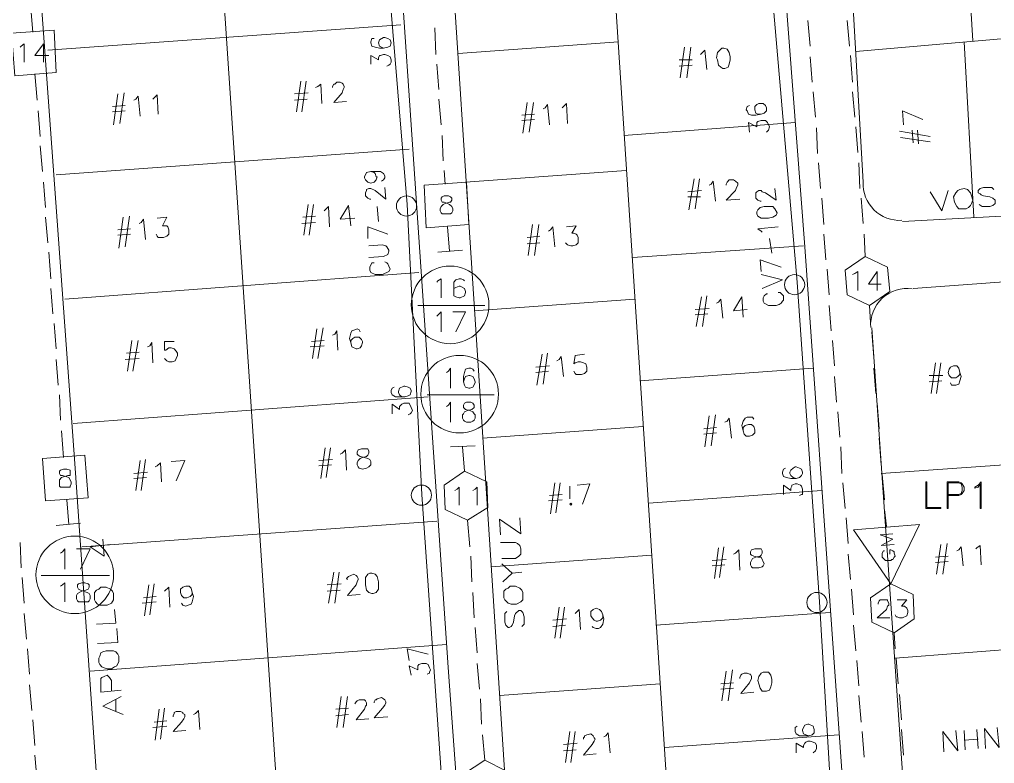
# Model space of a CAD drawing. Header units: millimetres. Extents: x 3.6 to 37.8, y 0.6 to 28.7.
# Drawn here: x 18.956 to 22.78, y 13.437 to 16.356 of the extents above; entities that cross this region are included whole.
import ezdxf

# ---------------------------------------------------------------- set-up
doc = ezdxf.new("R2010")
doc.units = ezdxf.units.MM
for name, color, linetype, true_color in [('PDF_S102$Actives-LineExtender', 94, 'Continuous', 0x009400), ('PDF_S102$Cable-565', 23, 'Continuous', 0xdd8a6d), ('PDF_S102$LOTS', 254, 'Continuous', 0xdcdcdc), ('PDF_S102$ROAD', 8, 'Continuous', 0x7f7f7f), ('PDF_S102$SDU', 157, 'Continuous', 0x396472), ('PDF_S102$Symbols-EndOfLine', 15, 'Continuous', 0x944a4a)]:
    doc.layers.add(name, color=color, linetype=linetype, true_color=true_color)
for name, color, linetype in [('PDF_S102$NAME-ROAD', 7, 'Continuous'), ('PDF_S102$Passives-TapOffs', 7, 'Continuous'), ('PDF_S102$POLE', 7, 'Continuous'), ('PDF_S102$STRAND', 7, 'Continuous'), ('PDF_S102$Symbols-SelfTerminating', 7, 'Continuous')]:
    doc.layers.add(name, color=color, linetype=linetype)

msp = doc.modelspace()

# ---------------------------------------------------------------- linework, layer by layer
at = {"layer": 'PDF_S102$Actives-LineExtender', "lineweight": 9}
for points in [[(22.51105, 14.54218), (22.51522, 14.54218), (22.51522, 14.4421), (22.56943, 14.4421), (22.56943, 14.43793), (22.51105, 14.43793)], [(22.72372, 14.43793), (22.72372, 14.53384), (22.71538, 14.52133), (22.70287, 14.51716), (22.70287, 14.52133), (22.71538, 14.52967), (22.72789, 14.54218), (22.72789, 14.43793)], [(22.48603, 14.37538), (22.37344, 14.14186), (22.22749, 14.35453)]]:
    msp.add_lwpolyline(points, close=True, dxfattribs=at)
for points in [[(22.59862, 14.49214), (22.64032, 14.49214), (22.64866, 14.49631), (22.65283, 14.50882), (22.65283, 14.52133), (22.64866, 14.53384), (22.64032, 14.53801), (22.59862, 14.53801), (22.59862, 14.43793), (22.59445, 14.43793), (22.59445, 14.54218), (22.64032, 14.54218), (22.64866, 14.53801), (22.65283, 14.53384), (22.66117, 14.52133), (22.66117, 14.50882), (22.65283, 14.49631), (22.64866, 14.49214), (22.64032, 14.48797), (22.59862, 14.48797)], [(22.38595, 14.29615), (22.33591, 14.29198), (22.38178, 14.317), (22.33174, 14.33368), (22.38178, 14.33785)], [(22.36927, 14.25862), (22.36927, 14.2753), (22.37344, 14.2753), (22.38178, 14.27113), (22.38595, 14.26696), (22.38595, 14.26279), (22.39012, 14.25028), (22.38595, 14.24611), (22.38178, 14.23777), (22.37761, 14.23777), (22.37344, 14.2336), (22.35259, 14.2336), (22.34008, 14.24611), (22.34008, 14.26279), (22.34425, 14.27113), (22.34842, 14.27113)]]:
    msp.add_lwpolyline(points, dxfattribs=at)
at = {"layer": 'PDF_S102$Cable-565', "lineweight": 13}
for points in [[(19.00825, 16.30609), (18.99991, 16.41451)], [(22.05652, 16.25188), (22.04818, 16.35196)], [(22.21081, 16.25188), (22.20247, 16.35196)], [(20.58868, 16.21852), (20.58451, 16.32277)], [(22.22332, 16.1101), (22.21498, 16.21435)], [(20.60119, 16.08091), (20.59285, 16.18099)], [(22.06486, 16.1101), (22.05652, 16.21018)], [(19.02493, 16.03921), (19.01659, 16.14346)], [(22.07737, 15.97249), (22.06903, 16.07257)], [(22.23166, 15.97249), (22.22332, 16.07257)], [(20.60953, 15.9433), (20.60119, 16.04338)], [(19.03744, 15.89743), (19.0291, 15.99751)], [(22.08571, 15.83071), (22.08154, 15.93079)], [(22.24417, 15.83488), (22.23583, 15.93496)], [(20.61787, 15.80152), (20.6137, 15.9016)], [(19.04578, 15.75982), (19.03744, 15.8599)], [(22.09822, 15.6931), (22.08988, 15.79318)], [(22.25251, 15.6931), (22.24834, 15.79318)], [(20.62621, 15.70978), (20.62204, 15.76399)], [(19.05829, 15.61804), (19.04995, 15.71812)], [(22.11073, 15.55132), (22.10239, 15.65557)], [(22.26502, 15.55549), (22.25668, 15.65557)], [(19.06663, 15.48043), (19.05829, 15.58051)], [(22.11907, 15.41371), (22.11073, 15.51379)], [(22.27336, 15.42622), (22.26919, 15.51379)], [(19.07914, 15.33865), (19.0708, 15.4429)], [(22.13158, 15.2761), (22.12324, 15.37618)], [(19.08748, 15.20104), (19.07914, 15.30112)], [(22.13992, 15.13432), (22.13158, 15.2344)], [(22.29421, 15.16768), (22.29004, 15.2344)], [(19.09999, 15.06343), (19.09165, 15.16351)], [(22.30672, 15.03007), (22.29838, 15.13015)], [(22.15243, 14.99671), (22.14409, 15.09679)], [(19.10833, 14.92165), (19.09999, 15.02173)], [(22.16077, 14.85493), (22.15243, 14.95501)], [(22.31506, 14.88829), (22.30672, 14.98837)], [(19.11667, 14.78404), (19.1125, 14.88412)], [(22.32757, 14.75068), (22.31923, 14.85076)], [(22.17328, 14.71732), (22.16494, 14.8174)], [(19.12918, 14.63809), (19.12084, 14.74234)], [(22.33591, 14.6089), (22.32757, 14.71315)], [(22.18162, 14.57554), (22.17745, 14.67979)], [(22.34842, 14.47129), (22.34008, 14.57137)], [(22.19413, 14.43793), (22.18579, 14.53801)], [(22.35676, 14.36704), (22.34842, 14.43376)], [(20.72212, 14.28781), (20.71378, 14.39206)], [(22.20664, 14.30032), (22.1983, 14.4004)], [(18.96238, 14.20441), (18.95821, 14.30449)], [(20.73046, 14.1502), (20.72629, 14.25028)], [(22.21498, 14.15854), (22.20664, 14.25862)], [(18.97489, 14.0668), (18.96655, 14.16688)], [(22.22749, 14.02093), (22.21915, 14.12101)], [(20.7388, 14.00842), (20.73463, 14.1085)], [(18.98323, 13.92502), (18.97489, 14.0251)], [(20.75131, 13.87081), (20.74297, 13.97089)], [(22.23583, 13.87915), (22.22749, 13.97923)], [(22.39012, 13.88749), (22.38595, 13.95004)], [(18.99574, 13.78741), (18.9874, 13.88749)], [(22.40263, 13.74988), (22.39429, 13.84996)], [(20.75965, 13.72903), (20.75131, 13.82911)], [(22.24834, 13.74154), (22.24, 13.84162)], [(19.00408, 13.64563), (18.99574, 13.74571)], [(20.76799, 13.59142), (20.76382, 13.6915)], [(22.25668, 13.59976), (22.24834, 13.70401)], [(22.41514, 13.6081), (22.4068, 13.70818)], [(19.01659, 13.50802), (19.00825, 13.6081)], [(20.7805, 13.44964), (20.77216, 13.54972)], [(22.26919, 13.46215), (22.26085, 13.56223)], [(22.42348, 13.47049), (22.41514, 13.57057)], [(19.02493, 13.36624), (19.01659, 13.47049)]]:
    msp.add_lwpolyline(points, dxfattribs=at)
at = {"layer": 'PDF_S102$LOTS', "lineweight": 0}
for points in [[(21.13912, 18.78307), (21.4894, 13.43296), (21.67288, 10.84339), (21.15163, 8.26216)], [(19.46695, 8.54572), (20.0716, 11.75662), (19.60456, 18.72052)], [(22.69453, 16.27273), (22.657, 16.89406)], [(24.99637, 16.47289), (22.23583, 16.23103)], [(19.06663, 16.2352), (20.45107, 16.33528)], [(21.30592, 16.26856), (20.67625, 16.22269)], [(22.6987, 15.58051), (22.66117, 16.26856)], [(21.99814, 15.95164), (21.32677, 15.9016)], [(19.09999, 15.74731), (20.48443, 15.84739)], [(21.33511, 15.76399), (20.70544, 15.71812)], [(22.0315, 15.46792), (21.36013, 15.42205)], [(19.13335, 15.25942), (20.52196, 15.36367)], [(23.22829, 15.35533), (23.2825, 14.64226), (22.33591, 14.57554)], [(21.36847, 15.25942), (20.7388, 15.21355)], [(22.06903, 14.98837), (21.38932, 14.93833)], [(19.16671, 14.77153), (20.55949, 14.87578)], [(21.40183, 14.75902), (20.77216, 14.71315)], [(22.10239, 14.50882), (21.42268, 14.45878)], [(19.20007, 14.28781), (20.59285, 14.38789)], [(21.43519, 14.25445), (20.80552, 14.20858)], [(22.13575, 14.02927), (21.45187, 13.97923)], [(19.23343, 13.79992), (20.63038, 13.90417)], [(22.93222, 13.89166), (22.39012, 13.84996)], [(21.46855, 13.74988), (20.83888, 13.70401)], [(22.16911, 13.54972), (21.48523, 13.49968)]]:
    msp.add_lwpolyline(points, dxfattribs=at)
at = {"layer": 'PDF_S102$NAME-ROAD', "lineweight": 9}
for points in [[(22.59862, 15.68476), (22.5736, 15.60553), (22.52773, 15.68059)], [(22.71955, 15.63055), (22.73206, 15.62221), (22.76125, 15.62221), (22.77376, 15.62638), (22.7821, 15.63472), (22.7821, 15.64723), (22.77376, 15.65557), (22.76125, 15.65974), (22.73623, 15.66391), (22.72789, 15.66808), (22.72372, 15.67225), (22.71538, 15.67642), (22.71538, 15.68476), (22.72372, 15.6931), (22.73623, 15.69727), (22.76959, 15.69727), (22.77793, 15.68893)], [(20.91811, 14.4004), (20.92228, 14.33785), (20.83888, 14.39623), (20.84305, 14.33368)], [(19.28347, 14.317), (19.28764, 14.25028), (19.23343, 14.28781), (19.31266, 14.29615)], [(20.84305, 14.30449), (20.90143, 14.30449), (20.90977, 14.30032), (20.91811, 14.29198), (20.92228, 14.27947), (20.92228, 14.25862), (20.91394, 14.25028), (20.90143, 14.24194), (20.84722, 14.24194)], [(20.88892, 14.18356), (20.84722, 14.22109)], [(20.85139, 14.1502), (20.88892, 14.18356), (20.92645, 14.18773)], [(19.32934, 14.04178), (19.33351, 13.98757), (19.25845, 13.9834)], [(20.92645, 13.97506), (20.93479, 13.9834), (20.93479, 14.01259), (20.93062, 14.02927), (20.92228, 14.03761), (20.91394, 14.03761), (20.90143, 14.0251), (20.89726, 14.01676), (20.89309, 13.99174), (20.88892, 13.97923), (20.88475, 13.97506), (20.87641, 13.97089), (20.87224, 13.97089), (20.8639, 13.97923), (20.85973, 13.99174), (20.85973, 14.0251), (20.86807, 14.03344)], [(19.33768, 13.96672), (19.34185, 13.91251), (19.26262, 13.90834)], [(19.35436, 13.72486), (19.27513, 13.71652), (19.27513, 13.77073), (19.2793, 13.7749), (19.28764, 13.77907), (19.30015, 13.78324), (19.30849, 13.7749), (19.31683, 13.76239), (19.31683, 13.72069)], [(19.3627, 13.62895), (19.28347, 13.66231), (19.35436, 13.69984)], [(19.33351, 13.68733), (19.33351, 13.64146)]]:
    msp.add_lwpolyline(points, dxfattribs=at)
for points in [[(22.64449, 15.68893), (22.66117, 15.6931), (22.67368, 15.68893), (22.68619, 15.67642), (22.69036, 15.66391), (22.69453, 15.64723), (22.69036, 15.63472), (22.68619, 15.62638), (22.67785, 15.61804), (22.66951, 15.61387), (22.64032, 15.61387), (22.63198, 15.62221), (22.62364, 15.63889), (22.61947, 15.65974), (22.62781, 15.67642), (22.63615, 15.68476)], [(19.25011, 14.07931), (19.25011, 14.1085), (19.25845, 14.11684), (19.26679, 14.12101), (19.27513, 14.12935), (19.29598, 14.12935), (19.31266, 14.12101), (19.321, 14.11267), (19.32517, 14.10433), (19.32517, 14.07931), (19.31683, 14.0668), (19.30015, 14.05846), (19.27096, 14.05846), (19.26262, 14.06263), (19.25428, 14.07097)], [(20.85556, 14.08765), (20.85556, 14.11267), (20.8639, 14.12101), (20.87224, 14.12518), (20.88058, 14.13352), (20.90143, 14.13352), (20.91811, 14.12518), (20.92645, 14.11684), (20.93062, 14.1085), (20.93062, 14.07931), (20.92228, 14.07097), (20.9056, 14.06263), (20.88475, 14.06263), (20.87224, 14.0668), (20.85973, 14.07931)], [(19.26679, 13.83328), (19.26679, 13.84996), (19.27096, 13.8583), (19.27513, 13.87081), (19.28347, 13.87498), (19.29598, 13.87915), (19.32517, 13.87915), (19.33351, 13.87498), (19.34185, 13.86664), (19.34602, 13.8583), (19.34602, 13.83745), (19.33768, 13.82077), (19.32934, 13.8166), (19.31683, 13.80826), (19.30015, 13.80826), (19.28764, 13.81243), (19.2793, 13.8166), (19.27096, 13.82494)]]:
    msp.add_lwpolyline(points, close=True, dxfattribs=at)
at = {"layer": 'PDF_S102$Passives-TapOffs', "lineweight": 9}
for points in [[(18.93736, 16.13512), (18.92485, 16.30192), (19.09165, 16.31443), (19.09999, 16.14763)], [(20.55115, 15.53881), (20.54281, 15.70561), (20.70961, 15.71812), (20.71795, 15.55132)], [(20.62204, 15.66391), (20.63872, 15.66391), (20.64706, 15.65974), (20.65123, 15.65557), (20.65123, 15.64723), (20.64706, 15.63889), (20.64289, 15.63889), (20.62621, 15.63472), (20.61787, 15.63055), (20.60953, 15.62221), (20.60536, 15.61387), (20.60536, 15.60553), (20.60953, 15.59719), (20.6137, 15.59302), (20.64706, 15.59302), (20.65123, 15.59719), (20.6554, 15.60553), (20.6554, 15.61387), (20.65123, 15.62221), (20.64289, 15.63055), (20.63455, 15.63472), (20.62204, 15.63889), (20.6137, 15.63889), (20.60953, 15.64723), (20.60953, 15.65557), (20.6137, 15.65974)], [(22.36927, 15.28861), (22.29004, 15.2344), (22.20247, 15.2761), (22.19413, 15.37201), (22.27336, 15.42622), (22.36093, 15.38452)], [(19.05829, 14.46712), (19.04578, 14.63392), (19.21258, 14.64643), (19.22509, 14.47963)], [(19.12918, 14.59222), (19.14169, 14.59222), (19.1542, 14.58805), (19.1542, 14.5672), (19.14586, 14.5672), (19.12084, 14.55886), (19.1125, 14.55052), (19.1125, 14.5255), (19.11667, 14.52133), (19.1542, 14.52133), (19.1542, 14.5255), (19.15837, 14.53384), (19.15837, 14.54218), (19.15003, 14.55886), (19.12501, 14.5672), (19.11667, 14.5672), (19.1125, 14.57554), (19.1125, 14.58388), (19.11667, 14.58805)], [(20.62204, 14.52967), (20.70127, 14.58388), (20.78884, 14.54218), (20.79301, 14.4421), (20.71378, 14.39206), (20.62621, 14.43376)], [(22.29421, 14.08765), (22.37344, 14.14186), (22.46101, 14.10016), (22.46518, 14.00425), (22.38595, 13.95004), (22.29838, 13.99174)], [(20.87224, 13.31203), (20.79301, 13.25782), (20.70544, 13.29952), (20.6971, 13.39543), (20.7805, 13.44964), (20.8639, 13.40794)]]:
    msp.add_lwpolyline(points, close=True, dxfattribs=at)
for points in [[(18.95821, 16.24771), (18.96238, 16.25188), (18.97489, 16.26022), (18.97489, 16.18933)], [(19.0708, 16.21435), (19.01659, 16.21435), (19.04995, 16.26022), (19.04995, 16.18933)], [(22.22332, 15.35533), (22.23166, 15.3595), (22.24417, 15.36784), (22.24417, 15.29278)], [(22.33591, 15.3178), (22.28587, 15.3178), (22.31923, 15.36784), (22.31923, 15.29278)], [(20.66374, 14.50882), (20.67208, 14.51299), (20.68042, 14.52133), (20.68042, 14.45044)], [(20.73463, 14.50882), (20.74297, 14.51299), (20.75131, 14.52133), (20.75131, 14.45044)], [(22.3234, 14.06263), (22.3234, 14.0668), (22.32757, 14.07514), (22.33174, 14.07931), (22.36093, 14.07931), (22.36093, 14.07514), (22.3651, 14.0668), (22.3651, 14.05846), (22.36093, 14.05429), (22.35676, 14.04178), (22.31923, 14.00842), (22.36927, 14.00842)], [(22.39846, 14.07931), (22.43599, 14.07931), (22.41514, 14.05429), (22.42765, 14.05429), (22.43599, 14.04595), (22.44016, 14.03761), (22.44016, 14.02927), (22.43599, 14.01676), (22.41931, 14.00842), (22.4068, 14.00842), (22.39846, 14.01259), (22.39429, 14.01259), (22.39012, 14.02093)]]:
    msp.add_lwpolyline(points, dxfattribs=at)
at = {"layer": 'PDF_S102$POLE', "lineweight": 0}
for points in [[(20.34682, 15.75565), (20.35099, 15.75148), (20.35516, 15.73897), (20.35933, 15.73897), (20.35516, 15.72646), (20.34682, 15.71812), (20.33431, 15.71395), (20.3218, 15.71812), (20.31346, 15.72646), (20.30929, 15.7348), (20.30929, 15.73897), (20.31763, 15.75565), (20.33431, 15.75982)], [(21.84802, 15.59302), (21.84802, 15.60136), (21.85219, 15.6097), (21.86053, 15.61804), (21.87721, 15.62221), (21.91057, 15.62221), (21.91891, 15.61387), (21.92725, 15.59719), (21.92308, 15.58885), (21.91057, 15.58051), (21.89389, 15.57634), (21.8647, 15.57634), (21.85219, 15.58468)]]:
    msp.add_lwpolyline(points, close=True, dxfattribs=at)
for points in [[(20.33431, 15.75982), (20.37184, 15.75982), (20.38435, 15.75148), (20.38852, 15.74314), (20.38852, 15.7348), (20.38435, 15.72646), (20.37601, 15.72229)], [(20.33431, 15.6514), (20.33014, 15.6514), (20.3218, 15.65557), (20.31346, 15.66391), (20.31346, 15.67642), (20.31763, 15.68476), (20.31763, 15.68893), (20.32597, 15.6931), (20.33431, 15.6931), (20.35099, 15.68476), (20.39269, 15.6514), (20.38852, 15.69727)], [(21.8647, 15.64306), (21.86053, 15.64306), (21.85219, 15.64723), (21.84385, 15.65557), (21.84385, 15.67642), (21.84802, 15.68059), (21.85636, 15.68476), (21.8647, 15.68476), (21.86887, 15.68059), (21.88138, 15.67642), (21.92308, 15.64723), (21.91891, 15.6931)], [(20.35933, 15.62221), (20.3635, 15.56383)], [(20.3218, 15.49711), (20.3218, 15.54298), (20.40103, 15.51379)], [(21.86887, 15.52213), (21.8647, 15.5263), (21.85219, 15.53464), (21.93142, 15.54298)], [(21.89806, 15.49711), (21.9064, 15.43873)], [(20.32597, 15.46792), (20.38018, 15.47209), (20.39269, 15.46792), (20.39686, 15.46375), (20.4052, 15.45124), (20.4052, 15.44707), (20.40103, 15.43456), (20.38435, 15.42622), (20.32597, 15.42205)], [(21.8647, 15.36784), (21.86053, 15.41371), (21.94393, 15.38452)], [(20.38852, 15.40537), (20.39686, 15.4012), (20.40103, 15.39703), (20.4052, 15.38869), (20.40937, 15.37618), (20.4052, 15.36784), (20.38018, 15.35533), (20.35099, 15.35533), (20.33431, 15.36367), (20.33014, 15.37201), (20.33014, 15.38452), (20.33848, 15.4012), (20.34682, 15.4012)], [(21.8647, 15.35533), (21.9481, 15.33448), (21.86887, 15.30112)], [(21.93142, 15.28444), (21.93976, 15.28444), (21.95227, 15.27193), (21.95227, 15.25525), (21.9481, 15.25108), (21.94393, 15.24274), (21.93559, 15.23857), (21.92308, 15.2344), (21.89389, 15.2344), (21.87721, 15.24274), (21.87304, 15.25108), (21.87304, 15.26359), (21.87721, 15.27193), (21.88555, 15.28027), (21.88972, 15.28027)]]:
    msp.add_lwpolyline(points, dxfattribs=at)
for centre, radius in [((20.474, 15.6243), 0.03961), ((21.99605, 15.31572), 0.03961), ((20.53238, 14.49005), 0.03962), ((22.08362, 14.06888), 0.03962)]:
    msp.add_circle(centre, radius, dxfattribs=at)
at = {"layer": 'PDF_S102$ROAD', "lineweight": 0}
for points in [[(22.00231, 8.2288), (22.40263, 9.96769), (22.41514, 10.20121), (22.37761, 10.63072), (22.03567, 15.46375), (21.78964, 18.69967)], [(20.51779, 18.63712), (20.85973, 13.39126), (20.99734, 11.96929), (20.98066, 11.55229), (20.38435, 8.58325)], [(20.14666, 8.56657), (20.68459, 11.42302), (20.75548, 11.87755), (20.75548, 12.20281), (20.63872, 13.79575), (20.31346, 18.5704)], [(18.89566, 18.42445), (19.17505, 14.59639), (19.30849, 12.65317), (19.30849, 12.27787), (19.25011, 11.83585), (18.82477, 8.86264)], [(22.41931, 15.56383), (23.97472, 15.64723), (23.9914, 15.41371), (22.46101, 15.30112)], [(22.29838, 15.14683), (22.46935, 12.67819), (22.51939, 11.86087), (23.83294, 11.95678), (23.84128, 11.80249), (22.52773, 11.70658), (22.58194, 10.70995), (22.59445, 9.85927)]]:
    msp.add_lwpolyline(points, dxfattribs=at)
msp.add_lwpolyline([(22.20664, 16.74394), (22.26502, 15.71812, 0.4449395), (22.41644, 15.5682)], format="xyb", dxfattribs=at)
msp.add_arc((22.43808, 15.15725), 0.14387, 82.19495, 184.03667, dxfattribs=at)
at = {"layer": 'PDF_S102$SDU', "lineweight": 0}
for points in [[(21.54778, 16.12678), (21.56446, 16.24771)], [(21.5728, 16.12678), (21.58948, 16.24771)], [(21.62701, 16.21852), (21.64369, 16.2352), (21.65203, 16.16014)], [(21.59365, 16.19767), (21.54361, 16.19767)], [(21.59365, 16.17682), (21.54361, 16.17265)], [(20.04241, 15.99334), (20.05909, 16.11427)], [(20.06326, 15.99334), (20.07994, 16.11427)], [(20.11747, 16.08925), (20.12581, 16.09342), (20.13832, 16.10176), (20.14249, 16.0267)], [(20.18419, 16.08925), (20.18419, 16.09342), (20.18836, 16.10176), (20.19253, 16.10176), (20.20087, 16.1101), (20.21338, 16.1101), (20.22172, 16.10593), (20.22589, 16.10176), (20.23006, 16.09342), (20.23006, 16.08925), (20.22589, 16.08091), (20.22172, 16.0684), (20.18836, 16.03087), (20.2384, 16.03504)], [(19.32517, 15.9433), (19.34185, 16.06423)], [(19.35019, 15.94747), (19.36687, 16.0684)], [(20.08828, 16.0684), (20.03407, 16.06423)], [(19.4044, 16.03921), (19.41274, 16.04338), (19.42108, 16.05589), (19.42942, 15.97666)], [(19.47946, 16.04338), (19.49614, 16.06006), (19.50031, 15.985)], [(20.08411, 16.04338), (20.03407, 16.03921)], [(20.93062, 15.90994), (20.9473, 16.03087)], [(20.95564, 15.91411), (20.97232, 16.03087)], [(21.00985, 16.00585), (21.01819, 16.01002), (21.02653, 16.02253), (21.03487, 15.9433)], [(21.08491, 16.01002), (21.10159, 16.0267), (21.10576, 15.94747)], [(19.37104, 16.01836), (19.321, 16.01419)], [(19.37104, 15.99751), (19.321, 15.99334)], [(20.97649, 15.985), (20.92645, 15.98083)], [(22.42348, 15.9433), (22.41931, 15.99751), (22.49854, 15.96415)], [(20.97649, 15.96415), (20.92645, 15.95998)], [(22.52773, 15.89743), (22.4068, 15.91828)], [(22.45684, 15.92245), (22.46101, 15.87241)], [(22.47769, 15.92245), (22.48186, 15.86824)], [(22.52773, 15.87658), (22.41097, 15.89326)], [(21.58114, 15.6097), (21.60199, 15.73063)], [(21.60616, 15.61387), (21.62284, 15.73063)], [(21.66037, 15.70561), (21.66871, 15.70978), (21.67705, 15.72229), (21.68539, 15.64306)], [(21.72709, 15.70561), (21.72709, 15.70978), (21.73126, 15.71812), (21.7396, 15.72646), (21.75628, 15.72646), (21.76462, 15.72229), (21.77296, 15.71395), (21.77296, 15.70561), (21.76879, 15.69727), (21.76462, 15.68476), (21.72709, 15.64723), (21.7813, 15.6514)], [(21.63118, 15.68476), (21.57697, 15.68059)], [(21.62701, 15.65974), (21.57697, 15.65974)], [(20.0716, 15.50962), (20.08828, 15.63055)], [(20.09245, 15.50962), (20.10913, 15.63055)], [(20.15083, 15.60553), (20.16751, 15.62221), (20.17168, 15.54298)], [(20.27176, 15.57634), (20.21338, 15.57217), (20.24674, 15.62638), (20.25508, 15.54715)], [(19.34602, 15.45958), (19.3627, 15.58051)], [(19.37104, 15.46375), (19.38772, 15.58468)], [(19.42525, 15.55549), (19.43359, 15.55966), (19.44193, 15.57217), (19.45027, 15.49294)], [(19.49614, 15.57634), (19.53367, 15.58051), (19.51699, 15.54715), (19.53367, 15.54715), (19.53784, 15.54298), (19.54201, 15.53047), (19.54201, 15.51379), (19.53367, 15.50545), (19.52116, 15.50128), (19.50031, 15.50128), (19.49614, 15.50545), (19.49197, 15.51379)], [(20.11747, 15.58468), (20.06743, 15.58051)], [(19.39189, 15.53464), (19.34185, 15.53047)], [(20.11747, 15.55966), (20.06326, 15.55549)], [(20.95147, 15.43039), (20.96815, 15.55132)], [(20.97649, 15.43039), (20.99317, 15.55132)], [(21.0307, 15.5263), (21.03904, 15.53047), (21.04738, 15.54298), (21.05572, 15.46375)], [(21.10159, 15.54298), (21.13912, 15.54715), (21.12244, 15.51796), (21.13078, 15.51796), (21.13912, 15.51379), (21.14329, 15.50962), (21.14746, 15.50128), (21.14746, 15.48043), (21.13912, 15.47209), (21.12661, 15.46792), (21.11827, 15.46792), (21.10576, 15.47209), (21.09742, 15.48043)], [(19.39189, 15.51379), (19.34185, 15.50962)], [(20.99734, 15.50545), (20.9473, 15.50128)], [(20.99734, 15.48043), (20.9473, 15.47626)], [(21.61033, 15.151), (21.63118, 15.26776)], [(21.63535, 15.151), (21.65203, 15.27193)], [(21.68956, 15.24274), (21.6979, 15.24691), (21.70624, 15.25942), (21.71458, 15.18436)], [(21.81049, 15.21772), (21.75628, 15.21355), (21.78964, 15.26776), (21.79381, 15.18853)], [(21.66037, 15.22189), (21.60616, 15.21772)], [(21.6562, 15.20104), (21.60616, 15.19687)], [(20.10496, 15.0259), (20.12164, 15.14266)], [(20.12581, 15.0259), (20.14666, 15.14683)], [(20.25508, 15.08845), (20.25091, 15.10513), (20.25508, 15.12598), (20.25925, 15.13432), (20.27176, 15.13849), (20.2801, 15.14266), (20.28844, 15.13849), (20.29261, 15.13015)], [(20.18419, 15.11764), (20.19253, 15.12181), (20.20087, 15.13432), (20.20504, 15.05926)], [(19.37938, 14.97586), (19.39606, 15.09679)], [(19.40023, 14.97586), (19.42108, 15.09679)], [(19.45861, 15.07177), (19.46695, 15.07594), (19.47529, 15.08845), (19.47946, 15.00922)], [(19.52533, 15.0259), (19.53367, 15.01756), (19.54201, 15.01339), (19.55452, 15.01339), (19.56703, 15.01756), (19.5712, 15.0259), (19.57537, 15.03841), (19.57537, 15.04675), (19.5712, 15.05509), (19.56286, 15.06343), (19.55035, 15.0676), (19.54201, 15.0676), (19.5295, 15.05926), (19.52533, 15.05926), (19.52533, 15.09262), (19.56286, 15.09262)], [(20.15083, 15.07594), (20.09662, 15.07177)], [(20.15083, 15.09679), (20.10079, 15.09262)], [(19.42525, 15.05092), (19.37521, 15.04675)], [(20.98483, 14.92165), (21.00568, 15.04258)], [(21.00985, 14.92582), (21.02653, 15.04675)], [(21.06406, 15.01756), (21.0724, 15.02173), (21.08074, 15.03424), (21.08908, 14.95501)], [(21.13078, 14.97586), (21.13495, 14.96752), (21.13912, 14.96335), (21.15997, 14.96335), (21.17248, 14.96752), (21.18082, 14.97586), (21.18082, 14.99254), (21.17665, 15.00505), (21.16831, 15.00922), (21.1558, 15.01339), (21.14746, 15.01339), (21.13495, 15.00922), (21.13078, 15.00505), (21.13495, 15.03841), (21.17248, 15.04258)], [(19.42525, 15.0259), (19.37104, 15.02173)], [(21.03487, 14.99671), (20.98066, 14.99254)], [(22.5319, 14.88829), (22.54858, 15.00922)], [(22.55275, 14.88829), (22.56943, 15.00922)], [(21.0307, 14.97586), (20.98066, 14.97169)], [(22.57777, 14.95918), (22.52356, 14.95918)], [(22.64449, 14.97169), (22.64866, 14.95501), (22.64449, 14.93833), (22.64032, 14.92582), (22.62781, 14.92165), (22.61113, 14.92165), (22.60696, 14.92999)], [(22.5736, 14.93833), (22.52356, 14.93416)], [(21.64369, 14.67979), (21.66037, 14.80072)], [(21.66871, 14.68396), (21.68539, 14.80489)], [(21.72292, 14.7757), (21.73126, 14.77987), (21.7396, 14.79238), (21.74794, 14.71315)], [(21.79381, 14.74234), (21.78964, 14.76319), (21.79381, 14.77987), (21.80215, 14.79238), (21.81049, 14.79655), (21.83134, 14.79655), (21.83551, 14.78821)], [(21.68956, 14.75485), (21.63952, 14.75068)], [(21.68956, 14.734), (21.63952, 14.72983)], [(20.13832, 14.55469), (20.155, 14.67562)], [(20.15917, 14.55886), (20.17585, 14.67562)], [(20.21338, 14.6506), (20.22172, 14.65477), (20.23423, 14.66728), (20.2384, 14.58805)], [(19.41274, 14.50882), (19.42942, 14.62558)], [(19.43359, 14.50882), (19.45027, 14.62975)], [(19.4878, 14.60056), (19.49614, 14.60473), (19.50865, 14.61724), (19.51282, 14.54218)], [(19.55035, 14.62141), (19.60456, 14.62558), (19.5712, 14.54635)], [(20.18419, 14.62975), (20.12998, 14.62558)], [(20.18002, 14.6089), (20.12998, 14.60473)], [(19.45861, 14.57971), (19.4044, 14.57554)], [(19.45444, 14.55886), (19.4044, 14.55469)], [(21.03904, 14.41708), (21.05572, 14.53801)], [(21.05989, 14.42125), (21.07657, 14.53801)], [(21.14329, 14.52967), (21.19333, 14.53384), (21.16414, 14.45461)], [(21.1141, 14.47546), (21.1141, 14.5255)], [(21.08491, 14.47129), (21.0307, 14.46712)], [(21.08491, 14.49214), (21.03487, 14.48797)], [(21.68122, 14.16271), (21.6979, 14.28364)], [(21.70207, 14.16688), (21.71875, 14.28781)], [(21.75628, 14.25862), (21.76462, 14.26279), (21.77713, 14.2753), (21.7813, 14.19607)], [(22.55275, 14.17939), (22.56943, 14.29615)], [(22.57777, 14.17939), (22.59445, 14.30032)], [(22.63198, 14.27113), (22.64032, 14.2753), (22.64866, 14.28781), (22.657, 14.21275)], [(22.70704, 14.27947), (22.71121, 14.28364), (22.72372, 14.29198), (22.72789, 14.21692)], [(21.72709, 14.23777), (21.67288, 14.2336)], [(22.59862, 14.25028), (22.54858, 14.24611)], [(22.59862, 14.22943), (22.54858, 14.22526)], [(20.16751, 14.0668), (20.18836, 14.18773)], [(20.19253, 14.0668), (20.20921, 14.18773)], [(21.72292, 14.21692), (21.67288, 14.21275)], [(20.24257, 14.15854), (20.2384, 14.16271), (20.24674, 14.17105), (20.25508, 14.17522), (20.26759, 14.17939), (20.27593, 14.17522), (20.2801, 14.17105), (20.28427, 14.16271), (20.28427, 14.15854), (20.2801, 14.1502), (20.27593, 14.13769), (20.24257, 14.09599), (20.29261, 14.10016)], [(19.4461, 14.01676), (19.46278, 14.13769)], [(19.46695, 14.02093), (19.48363, 14.14186)], [(19.52533, 14.11267), (19.54201, 14.12935), (19.54618, 14.05012)], [(20.21755, 14.14186), (20.16334, 14.13769)], [(20.21338, 14.11684), (20.16334, 14.11267)], [(19.49197, 14.09182), (19.44193, 14.08765)], [(19.63375, 14.1085), (19.63792, 14.09182), (19.63375, 14.07097), (19.62958, 14.06263), (19.61707, 14.05846), (19.60873, 14.05429), (19.59622, 14.05846), (19.59205, 14.0668)], [(19.49197, 14.07097), (19.43776, 14.0668)], [(21.05572, 13.92919), (21.0724, 14.05012)], [(21.07657, 13.92919), (21.09325, 14.05012)], [(21.13495, 14.0251), (21.15163, 14.04178), (21.1558, 13.96255)], [(21.10159, 14.00425), (21.04738, 14.00008)], [(21.24337, 14.02093), (21.24754, 14.00425), (21.24337, 13.9834), (21.23503, 13.97089), (21.22669, 13.96672), (21.21835, 13.96672), (21.20584, 13.97089), (21.20167, 13.97506)], [(21.09742, 13.97923), (21.04738, 13.97506)], [(21.71041, 13.68316), (21.72709, 13.79992)], [(21.73543, 13.68316), (21.75211, 13.80409)], [(21.7813, 13.77073), (21.7813, 13.7749), (21.78547, 13.78324), (21.78964, 13.78741), (21.79798, 13.79158), (21.81049, 13.79158), (21.81883, 13.78741), (21.823, 13.78741), (21.82717, 13.77907), (21.82717, 13.77073), (21.81883, 13.75405), (21.78547, 13.71235), (21.83551, 13.71652)], [(21.75628, 13.75405), (21.70624, 13.74988)], [(21.75628, 13.7332), (21.70624, 13.72903)], [(20.20087, 13.57891), (20.21755, 13.69984)], [(20.22589, 13.57891), (20.24257, 13.69984)], [(20.34682, 13.67482), (20.34682, 13.67899), (20.35099, 13.68733), (20.35516, 13.68733), (20.35933, 13.6915), (20.37601, 13.69567), (20.38435, 13.6915), (20.38852, 13.68733), (20.39269, 13.67899), (20.39269, 13.67482), (20.38852, 13.66648), (20.38018, 13.65397), (20.34682, 13.61644), (20.40103, 13.62061)], [(19.50865, 13.53304), (19.52533, 13.65397)], [(20.24674, 13.65397), (20.1967, 13.6498)], [(20.27176, 13.67065), (20.27593, 13.67899), (20.2801, 13.68316), (20.28844, 13.68733), (20.30929, 13.68733), (20.31346, 13.68316), (20.31763, 13.67482), (20.31763, 13.66648), (20.31346, 13.66231), (20.30929, 13.6498), (20.27593, 13.6081), (20.32597, 13.61227)], [(19.4878, 13.52887), (19.50448, 13.6498)], [(19.55869, 13.62061), (19.55869, 13.62478), (19.56286, 13.63312), (19.56286, 13.63729), (19.5712, 13.64146), (19.58788, 13.64146), (19.59622, 13.63729), (19.59622, 13.63312), (19.60456, 13.62895), (19.60456, 13.62061), (19.60039, 13.61227), (19.59205, 13.59976), (19.55869, 13.56223), (19.60873, 13.5664)], [(19.63792, 13.62895), (19.64626, 13.63312), (19.65877, 13.64563), (19.66294, 13.57057)], [(20.24674, 13.62895), (20.1967, 13.62478)], [(19.53367, 13.58308), (19.47946, 13.57891)], [(19.53367, 13.60393), (19.48363, 13.59976)], [(22.74457, 13.49551), (22.7404, 13.57474), (22.79878, 13.49968), (22.79044, 13.57891)], [(21.09742, 13.4413), (21.1141, 13.56223)], [(21.11827, 13.4413), (21.13495, 13.56223)], [(21.16831, 13.53304), (21.16831, 13.53721), (21.17248, 13.54138), (21.17248, 13.54555), (21.18082, 13.54972), (21.1975, 13.55389), (21.20584, 13.54555), (21.21001, 13.53721), (21.21418, 13.53304), (21.21001, 13.5247), (21.20167, 13.51219), (21.16831, 13.47049), (21.21835, 13.47466)], [(21.24754, 13.54138), (21.25588, 13.54555), (21.26422, 13.55806), (21.27256, 13.47883)], [(22.58194, 13.483), (22.57777, 13.56223), (22.63615, 13.48717), (22.62781, 13.5664)], [(22.66534, 13.49134), (22.66117, 13.5664)], [(22.71538, 13.49551), (22.71121, 13.57057)], [(21.14329, 13.51636), (21.08908, 13.51219)], [(22.71538, 13.53304), (22.66117, 13.52887)], [(21.13912, 13.49134), (21.08908, 13.48717)]]:
    msp.add_lwpolyline(points, dxfattribs=at)
for points in [[(21.71041, 16.24354), (21.71875, 16.24354), (21.73126, 16.23937), (21.7396, 16.22686), (21.74377, 16.21018), (21.74377, 16.19767), (21.7396, 16.18099), (21.73543, 16.16848), (21.72292, 16.16431), (21.71458, 16.16431), (21.70624, 16.16848), (21.6979, 16.17682), (21.69373, 16.19767), (21.68956, 16.20601), (21.69373, 16.22686)], [(20.25508, 15.09679), (20.26342, 15.10513), (20.27176, 15.1093), (20.28844, 15.1093), (20.29678, 15.10096), (20.30095, 15.09262), (20.30095, 15.08845), (20.29678, 15.07594), (20.29261, 15.0676), (20.2801, 15.06343), (20.27593, 15.06343), (20.25925, 15.07177), (20.25508, 15.08845)], [(22.64449, 14.96335), (22.63615, 14.95501), (22.62781, 14.95084), (22.61113, 14.95084), (22.60279, 14.95918), (22.59862, 14.97169), (22.60279, 14.9842), (22.60696, 14.99254), (22.61947, 14.99671), (22.63198, 14.99671), (22.64032, 14.98837), (22.64449, 14.97169)], [(21.79381, 14.75485), (21.80215, 14.76319), (21.81466, 14.76736), (21.82717, 14.76736), (21.83551, 14.75902), (21.83968, 14.74651), (21.83968, 14.734), (21.83134, 14.72566), (21.81883, 14.72149), (21.80632, 14.72149), (21.79798, 14.72983), (21.79381, 14.74234)], [(20.29678, 14.67145), (20.3218, 14.67145), (20.32597, 14.66311), (20.32597, 14.65477), (20.3218, 14.64643), (20.31763, 14.64226), (20.30095, 14.63809), (20.29261, 14.63392), (20.28427, 14.62558), (20.2801, 14.61724), (20.2801, 14.6089), (20.28427, 14.60056), (20.28844, 14.59639), (20.30095, 14.59222), (20.31763, 14.59639), (20.32597, 14.60056), (20.33431, 14.6089), (20.33431, 14.62141), (20.33014, 14.62975), (20.3218, 14.63392), (20.30929, 14.63809), (20.29261, 14.64226), (20.28427, 14.64643), (20.2801, 14.6506), (20.2801, 14.65894), (20.28427, 14.66728)], [(21.11827, 14.45878), (21.12244, 14.45461), (21.11827, 14.45044), (21.1141, 14.45461)], [(21.83968, 14.27947), (21.8647, 14.27947), (21.86887, 14.27113), (21.86887, 14.26279), (21.8647, 14.25445), (21.86053, 14.25028), (21.84385, 14.24611), (21.83134, 14.24194), (21.823, 14.22526), (21.823, 14.21692), (21.82717, 14.20858), (21.83134, 14.20441), (21.85636, 14.20441), (21.86887, 14.20858), (21.87304, 14.21275), (21.87721, 14.22109), (21.8647, 14.24611), (21.85219, 14.24611), (21.83551, 14.25028), (21.82717, 14.25445), (21.823, 14.25862), (21.823, 14.26696), (21.82717, 14.2753)], [(20.33014, 14.18356), (20.33848, 14.18356), (20.35099, 14.17939), (20.35933, 14.17105), (20.3635, 14.1502), (20.3635, 14.12101), (20.35516, 14.1085), (20.34265, 14.10433), (20.33848, 14.10433), (20.32597, 14.1085), (20.31763, 14.11684), (20.31346, 14.13769), (20.31346, 14.16688), (20.3218, 14.17939)], [(19.63375, 14.10016), (19.62541, 14.09182), (19.6129, 14.08765), (19.60039, 14.08765), (19.59205, 14.09599), (19.58788, 14.1085), (19.58788, 14.12101), (19.59622, 14.12935), (19.60873, 14.13352), (19.62124, 14.13352), (19.62958, 14.12518), (19.63375, 14.1085)], [(21.24337, 14.00842), (21.23503, 14.00008), (21.22252, 13.99591), (21.21835, 13.99591), (21.21001, 14.00008), (21.20167, 14.00842), (21.1975, 14.01676), (21.1975, 14.03344), (21.20584, 14.04178), (21.21835, 14.04595), (21.23086, 14.04178), (21.2392, 14.03344), (21.24337, 14.02093)], [(21.87304, 13.79575), (21.89389, 13.79575), (21.90223, 13.78324), (21.9064, 13.76656), (21.9064, 13.75405), (21.90223, 13.73737), (21.89806, 13.72486), (21.88555, 13.72069), (21.86887, 13.72069), (21.86053, 13.7332), (21.85636, 13.74988), (21.85219, 13.76239), (21.85636, 13.77907), (21.8647, 13.79158)]]:
    msp.add_lwpolyline(points, close=True, dxfattribs=at)
at = {"layer": 'PDF_S102$STRAND', "color": 254, "lineweight": 0, "true_color": 0xdcdcdc}
for points in [[(26.33494, 18.84562), (24.7003, 19.18339), (23.32837, 19.36687), (21.78964, 19.27096), (21.59782, 19.25845), (20.25508, 19.17088), (20.32597, 17.65717), (20.38435, 16.75228), (20.47609, 15.63055), (20.53447, 14.49214), (20.6137, 13.34539), (20.72212, 12.18613), (20.45524, 10.45975), (20.23006, 9.27964), (20.01322, 8.17876), (18.31603, 8.44564), (16.76479, 8.72086), (16.53544, 7.27804), (16.31443, 6.06457), (16.06423, 4.69681), (15.81403, 3.28318), (15.88414, 2.98273)], [(18.42544, 2.36198), (19.47946, 3.09136), (19.36687, 4.31317), (19.6129, 5.79352), (19.81306, 6.89023), (20.01322, 8.17876), (21.93976, 8.18293), (22.25251, 9.50065), (22.3234, 10.71412), (22.20664, 12.26119), (22.14826, 13.1494), (22.09405, 14.07097), (22.00648, 15.32614), (21.87304, 16.86904), (23.491, 17.00665)]]:
    msp.add_lwpolyline(points, dxfattribs=at)
at = {"layer": 'PDF_S102$STRAND', "lineweight": 0}
for points in [[(20.38435, 16.24354), (20.36767, 16.25188), (20.3635, 16.26439), (20.36767, 16.2769), (20.38435, 16.28524), (20.38852, 16.28524), (20.40103, 16.28107), (20.40937, 16.2769), (20.41354, 16.26439), (20.40937, 16.25188), (20.40103, 16.24771), (20.38435, 16.24354), (20.36767, 16.24354), (20.35099, 16.24771), (20.33848, 16.25188), (20.33431, 16.26439), (20.33431, 16.26856), (20.33848, 16.28107), (20.34682, 16.28107)], [(20.33431, 16.18099), (20.33431, 16.21435), (20.3635, 16.19767), (20.3635, 16.20601), (20.36767, 16.21435), (20.37184, 16.21435), (20.38435, 16.21852), (20.38852, 16.21852), (20.40103, 16.21435), (20.40937, 16.21018), (20.41354, 16.19767), (20.41354, 16.18933), (20.40937, 16.18099), (20.4052, 16.17682), (20.39686, 16.17265)], [(21.8647, 15.985), (21.84385, 15.98083), (21.82717, 15.98083), (21.81466, 15.985), (21.81049, 15.99751), (21.80632, 16.00168), (21.81049, 16.01419), (21.81883, 16.01836)], [(21.81883, 15.91411), (21.81466, 15.95164), (21.84802, 15.93496), (21.84802, 15.95164), (21.85219, 15.95581), (21.8647, 15.95998), (21.88138, 15.95998), (21.88972, 15.95164), (21.89806, 15.93496), (21.89389, 15.92245), (21.88555, 15.91411)], [(20.45524, 14.87578), (20.4469, 14.88412), (20.44273, 14.89246), (20.44273, 14.89663), (20.4469, 14.90914), (20.46358, 14.91748), (20.46775, 14.91748), (20.48026, 14.91331), (20.4886, 14.90914), (20.49277, 14.9008), (20.49277, 14.89663), (20.4886, 14.88412), (20.48026, 14.87995), (20.46775, 14.87578), (20.45524, 14.87578), (20.43022, 14.87578), (20.41771, 14.88412), (20.41354, 14.89246), (20.41354, 14.9008), (20.41771, 14.90914), (20.42605, 14.91331)], [(20.41771, 14.80906), (20.41771, 14.84659), (20.4469, 14.82574), (20.4469, 14.83825), (20.45524, 14.84659), (20.46358, 14.85076), (20.48443, 14.85076), (20.49277, 14.83408), (20.49694, 14.82157), (20.49277, 14.81323), (20.4886, 14.80906), (20.48026, 14.80489)], [(22.00231, 14.55469), (21.98146, 14.55469), (21.96478, 14.55886), (21.95227, 14.56303), (21.9481, 14.57554), (21.9481, 14.57971), (21.95227, 14.59222), (21.96061, 14.59639)], [(21.95227, 14.49214), (21.95227, 14.52967), (21.98146, 14.50882), (21.98146, 14.51716), (21.98563, 14.5255), (21.98563, 14.52967), (21.99814, 14.53384), (22.00648, 14.53384), (22.01899, 14.52967), (22.02316, 14.5255), (22.02733, 14.51299), (22.02733, 14.49214), (22.02316, 14.49214), (22.01482, 14.48797)], [(20.48443, 13.84162), (20.47609, 13.88749), (20.55949, 13.86664)], [(20.49277, 13.78324), (20.48443, 13.82077), (20.51779, 13.80409), (20.51779, 13.82077), (20.52196, 13.82494), (20.53447, 13.82911), (20.55115, 13.82911), (20.55949, 13.82494), (20.56366, 13.81243), (20.56783, 13.80409), (20.56366, 13.79575), (20.56366, 13.79158), (20.55532, 13.78741)], [(22.05235, 13.54555), (22.01482, 13.54555), (22.00231, 13.55389), (21.99814, 13.56223), (21.99814, 13.57891), (22.00648, 13.58308)], [(22.00231, 13.47883), (22.00231, 13.51636), (22.0315, 13.49968), (22.0315, 13.50802), (22.03567, 13.51636), (22.03984, 13.52053), (22.04818, 13.5247), (22.05652, 13.5247), (22.06903, 13.52053), (22.07737, 13.51636), (22.08154, 13.50802), (22.08154, 13.49551), (22.07737, 13.48717), (22.06903, 13.47883)]]:
    msp.add_lwpolyline(points, dxfattribs=at)
for points in [[(21.85219, 15.985), (21.84385, 15.98917), (21.83968, 16.00168), (21.83968, 16.01419), (21.84802, 16.02253), (21.85636, 16.0267), (21.87304, 16.0267), (21.88138, 16.01836), (21.88555, 16.01002), (21.88555, 15.99751), (21.87721, 15.98917), (21.8647, 15.985)], [(21.9898, 14.55886), (21.98146, 14.5672), (21.97729, 14.57554), (21.97729, 14.57971), (21.98146, 14.58805), (21.9898, 14.59639), (21.99814, 14.60056), (22.00231, 14.60056), (22.01482, 14.59639), (22.02316, 14.59222), (22.02733, 14.57971), (22.02733, 14.57554), (22.02316, 14.5672), (22.01482, 14.55886), (22.00231, 14.55469)], [(22.03984, 13.54972), (22.0315, 13.55389), (22.02733, 13.5664), (22.02733, 13.57057), (22.03567, 13.58725), (22.04818, 13.59142), (22.05235, 13.59142), (22.06903, 13.58308), (22.0732, 13.57057), (22.0732, 13.55806), (22.06486, 13.54972), (22.05235, 13.54555)]]:
    msp.add_lwpolyline(points, close=True, dxfattribs=at)
at = {"layer": 'PDF_S102$Symbols-EndOfLine', "lineweight": 0}
for points in [[(20.59285, 15.32614), (20.59702, 15.33031), (20.60953, 15.33865), (20.60953, 15.26359)], [(20.65957, 15.30112), (20.65957, 15.27193), (20.66791, 15.26776), (20.68042, 15.26359), (20.68459, 15.26359), (20.70127, 15.27193), (20.70544, 15.28444), (20.70544, 15.28861), (20.70127, 15.30112), (20.68459, 15.30946), (20.68042, 15.30946), (20.66791, 15.30529), (20.65957, 15.30112), (20.65957, 15.32614), (20.66791, 15.33448), (20.68042, 15.33865), (20.68876, 15.33865), (20.6971, 15.33448), (20.70127, 15.33031)], [(20.7805, 15.2344), (20.51779, 15.2344)], [(20.59285, 15.1927), (20.60953, 15.20938), (20.60953, 15.13015)], [(20.6554, 15.20938), (20.70544, 15.20938), (20.66791, 15.13015)], [(20.63038, 14.97169), (20.63872, 14.97586), (20.64706, 14.98837), (20.64706, 14.90914)], [(20.6971, 14.93416), (20.6971, 14.95501), (20.70127, 14.97169), (20.70544, 14.9842), (20.71795, 14.98837), (20.72629, 14.98837), (20.73463, 14.9842), (20.7388, 14.97586)], [(20.81803, 14.88412), (20.55532, 14.88412)], [(20.63038, 14.83825), (20.63872, 14.84242), (20.64706, 14.85493), (20.64706, 14.7757)], [(19.11667, 14.26279), (19.12501, 14.26696), (19.13335, 14.27947), (19.13335, 14.20024)], [(19.17922, 14.27947), (19.23343, 14.27947), (19.1959, 14.20024)], [(19.30849, 14.17522), (19.04161, 14.17522)], [(19.11667, 14.13352), (19.12501, 14.13769), (19.13335, 14.14603), (19.13335, 14.07097)]]:
    msp.add_lwpolyline(points, dxfattribs=at)
for points in [[(20.70127, 14.94667), (20.70544, 14.95501), (20.71795, 14.95918), (20.72212, 14.95918), (20.73463, 14.95501), (20.7388, 14.94667), (20.74297, 14.93416), (20.74297, 14.92999), (20.73463, 14.91331), (20.72212, 14.90914), (20.71795, 14.90914), (20.70544, 14.91331), (20.70127, 14.92165), (20.6971, 14.93416)], [(20.70961, 14.85493), (20.72629, 14.85493), (20.73463, 14.85076), (20.7388, 14.84242), (20.7388, 14.83408), (20.73046, 14.82574), (20.71378, 14.82157), (20.70127, 14.8174), (20.6971, 14.80906), (20.69293, 14.80489), (20.69293, 14.79238), (20.6971, 14.78404), (20.70127, 14.77987), (20.70961, 14.7757), (20.72629, 14.7757), (20.73463, 14.77987), (20.7388, 14.78404), (20.74297, 14.79238), (20.74297, 14.80489), (20.7388, 14.80906), (20.73463, 14.8174), (20.72212, 14.82157), (20.70544, 14.82574), (20.6971, 14.83408), (20.6971, 14.84242), (20.70127, 14.85076)], [(19.20007, 14.14603), (19.21258, 14.14603), (19.22509, 14.14186), (19.22926, 14.13769), (19.22926, 14.12935), (19.22509, 14.12101), (19.21675, 14.11684), (19.20007, 14.11267), (19.18339, 14.10433), (19.17922, 14.09599), (19.17922, 14.08348), (19.18339, 14.07514), (19.18756, 14.07097), (19.22509, 14.07097), (19.22926, 14.07514), (19.23343, 14.08348), (19.23343, 14.09599), (19.22926, 14.10433), (19.22092, 14.1085), (19.1959, 14.11684), (19.18756, 14.12101), (19.18339, 14.12935), (19.18339, 14.13769), (19.18756, 14.14186)]]:
    msp.add_lwpolyline(points, close=True, dxfattribs=at)
for centre in [(20.64497, 15.23648), (20.6825, 14.8862), (19.17296, 14.1773)]:
    msp.add_circle(centre, 0.15221, dxfattribs=at)
at = {"layer": 'PDF_S102$Symbols-SelfTerminating', "lineweight": 9}
for points in [[(20.64289, 15.44707), (20.63455, 15.54298)], [(20.69293, 15.45124), (20.59702, 15.4429)], [(20.64706, 14.67979), (20.74297, 14.68396)], [(20.69293, 14.67979), (20.70127, 14.58388)], [(19.15003, 14.37538), (19.14169, 14.47129)], [(19.1959, 14.37955), (19.09999, 14.37121)]]:
    msp.add_lwpolyline(points, dxfattribs=at)

doc.saveas('drawing.dxf')
